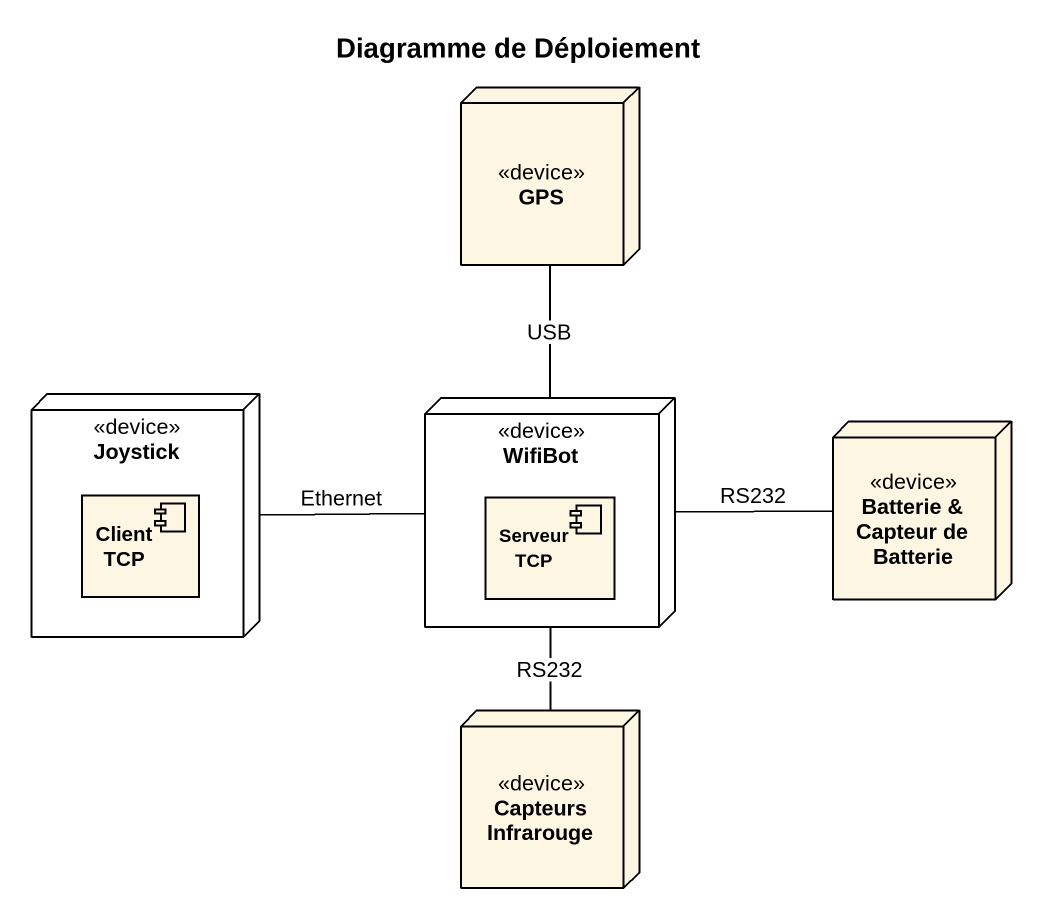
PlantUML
@startuml
title Diagramme de Déploiement
node GPS <<device>>
node Joystick <<device>> {
  component "Client TCP" as Client_TCP
}
node WifiBot <<device>> {
  component "Serveur TCP" as Serveur_TCP
}
node "Batterie & Capteur de Batterie" as Batterie_Capteur_de_Batterie <<device>>
node "Capteurs Infrarouge" as Capteurs_Infrarouge <<device>>
Joystick -right- WifiBot : Ethernet
WifiBot -up- GPS : USB
WifiBot -right- Batterie_Capteur_de_Batterie : RS232
WifiBot -- Capteurs_Infrarouge : RS232
@enduml
